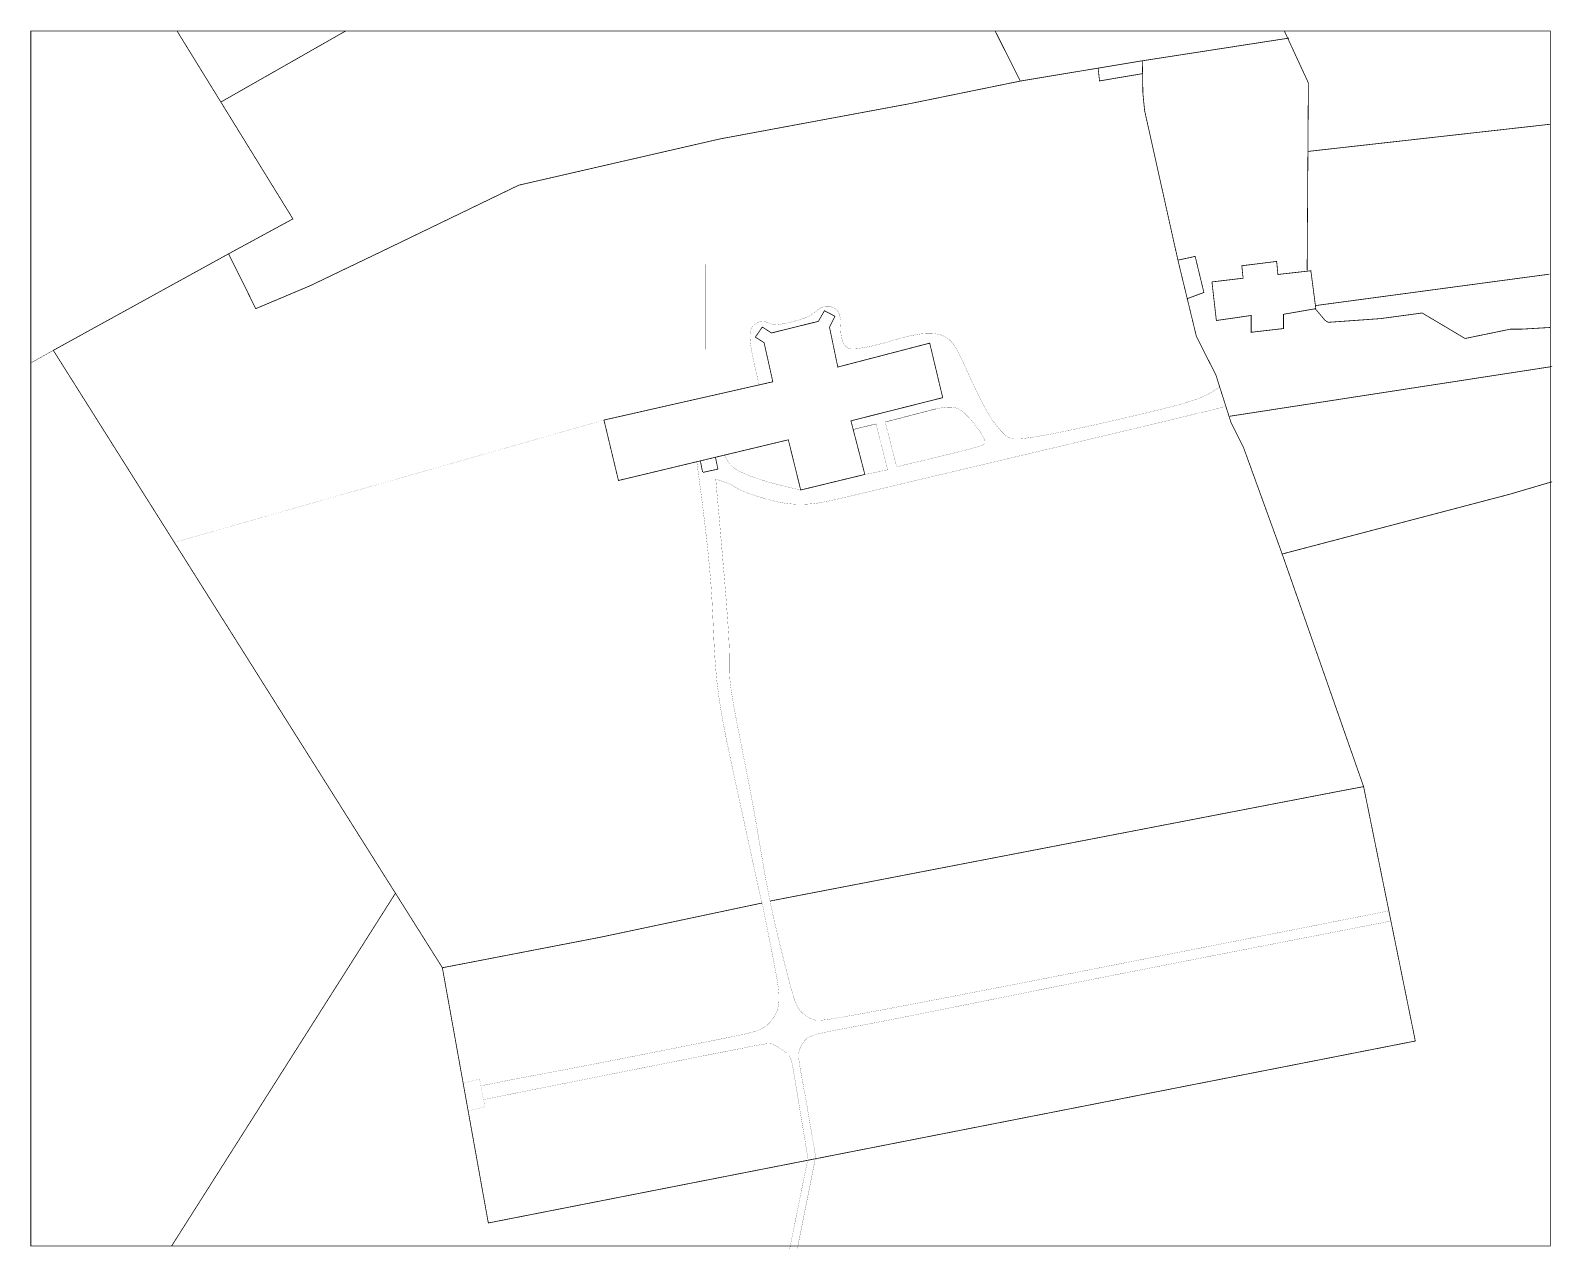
# Model space of a CAD drawing. Extents: x 0 to 200, y 0 to 160.
import ezdxf

# ---------------------------------------------------------------- set-up
doc = ezdxf.new("R2010")
doc.units = 0
for name, color, linetype in [('Boundary', 7, 'CONTINUOUS'), ('Church Outline', 7, 'CONTINUOUS'), ('Path', 7, 'CONTINUOUS')]:
    doc.layers.add(name, color=color, linetype=linetype)

# ---------------------------------------------------------------- blocks, each defined once
blk = doc.blocks.new('*C0')
at = {"layer": 'Path', "color": 7, "linetype": 'CONTINUOUS', "const_width": 0.02}
blk.add_lwpolyline([(95.86, 113.39), (95.8, 113.68), (95.73, 113.96), (95.66, 114.25), (95.6, 114.53), (95.53, 114.81), (95.47, 115.09), (95.41, 115.36), (95.34, 115.64), (95.28, 115.91), (95.23, 116.17), (95.17, 116.43), (95.12, 116.69), (95.06, 116.94), (95.01, 117.18), (94.97, 117.42), (94.92, 117.65), (94.88, 117.87), (94.84, 118.09), (94.78, 118.5), (94.75, 118.69), (94.73, 118.87), (94.71, 119.05), (94.69, 119.21), (94.68, 119.37), (94.67, 119.52), (94.67, 119.66), (94.67, 119.8), (94.67, 119.93), (94.67, 120.05), (94.68, 120.17), (94.69, 120.28), (94.71, 120.38), (94.73, 120.48), (94.75, 120.57), (94.78, 120.66), (94.8, 120.74), (94.84, 120.82), (94.91, 120.96), (94.95, 121.02), (94.99, 121.09), (95.04, 121.14), (95.09, 121.2), (95.14, 121.25), (95.19, 121.3), (95.24, 121.34), (95.3, 121.38), (95.35, 121.42), (95.41, 121.46), (95.47, 121.49), (95.52, 121.52), (95.58, 121.55), (95.64, 121.58), (95.69, 121.6), (95.75, 121.62), (95.8, 121.64), (95.86, 121.66), (95.96, 121.69), (96, 121.7), (96.05, 121.72), (96.09, 121.73), (96.13, 121.74), (96.18, 121.74), (96.22, 121.75), (96.25, 121.76), (96.29, 121.76), (96.33, 121.76), (96.37, 121.76), (96.4, 121.76), (96.44, 121.76), (96.47, 121.76), (96.51, 121.75), (96.55, 121.75), (96.59, 121.74), (96.62, 121.73), (96.66, 121.72), (96.75, 121.69), (96.79, 121.68), (96.84, 121.66), (96.88, 121.65), (96.93, 121.63), (96.98, 121.61), (97.03, 121.59), (97.08, 121.57), (97.13, 121.55), (97.19, 121.53), (97.24, 121.52), (97.3, 121.5), (97.35, 121.48), (97.41, 121.46), (97.47, 121.44), (97.52, 121.42), (97.58, 121.41), (97.64, 121.39), (97.7, 121.38), (97.82, 121.36), (97.88, 121.35), (97.94, 121.34), (98, 121.34), (98.06, 121.33), (98.12, 121.33), (98.18, 121.33), (98.24, 121.33), (98.31, 121.33), (98.37, 121.34), (98.44, 121.34), (98.51, 121.35), (98.58, 121.36), (98.66, 121.37), (98.73, 121.38), (98.81, 121.4), (98.89, 121.41), (98.98, 121.43), (99.07, 121.44), (99.25, 121.48), (99.35, 121.51), (99.45, 121.53), (99.56, 121.55), (99.66, 121.58), (99.77, 121.6), (99.89, 121.63), (100, 121.66), (100.11, 121.68), (100.23, 121.71), (100.34, 121.74), (100.46, 121.77), (100.57, 121.8), (100.69, 121.83), (100.8, 121.86), (100.92, 121.9), (101.03, 121.93), (101.14, 121.96), (101.25, 121.99), (101.45, 122.06), (101.55, 122.09), (101.64, 122.12), (101.74, 122.15), (101.83, 122.18), (101.91, 122.21), (102, 122.25), (102.08, 122.28), (102.16, 122.31), (102.23, 122.35), (102.31, 122.38), (102.38, 122.41), (102.45, 122.45), (102.52, 122.49), (102.59, 122.52), (102.65, 122.56), (102.72, 122.6), (102.78, 122.64), (102.84, 122.68), (102.97, 122.77), (103.03, 122.82), (103.09, 122.87), (103.15, 122.91), (103.2, 122.96), (103.26, 123.01), (103.32, 123.06), (103.38, 123.11), (103.45, 123.16), (103.51, 123.21), (103.57, 123.26), (103.63, 123.31), (103.7, 123.35), (103.76, 123.4), (103.83, 123.44), (103.9, 123.48), (103.97, 123.52), (104.04, 123.55), (104.12, 123.59), (104.28, 123.64), (104.36, 123.66), (104.45, 123.68), (104.53, 123.7), (104.62, 123.71), (104.71, 123.72), (104.81, 123.72), (104.9, 123.72), (104.99, 123.72), (105.08, 123.71), (105.17, 123.7), (105.26, 123.68), (105.35, 123.66), (105.44, 123.63), (105.53, 123.61), (105.61, 123.57), (105.69, 123.54), (105.77, 123.5), (105.85, 123.45), (105.98, 123.35), (106.05, 123.29), (106.11, 123.23), (106.16, 123.16), (106.21, 123.09), (106.26, 123.02), (106.3, 122.94), (106.34, 122.86), (106.38, 122.78), (106.41, 122.7), (106.44, 122.61), (106.47, 122.53), (106.49, 122.44), (106.51, 122.35), (106.53, 122.26), (106.55, 122.17), (106.56, 122.08), (106.57, 121.99), (106.59, 121.9), (106.6, 121.72), (106.61, 121.64), (106.61, 121.55), (106.61, 121.46), (106.61, 121.38), (106.62, 121.3), (106.62, 121.21), (106.62, 121.13), (106.61, 121.05), (106.61, 120.97), (106.61, 120.89), (106.61, 120.81), (106.61, 120.73), (106.61, 120.65), (106.61, 120.57), (106.61, 120.49), (106.62, 120.4), (106.62, 120.32), (106.63, 120.24), (106.64, 120.08), (106.65, 119.99), (106.66, 119.91), (106.68, 119.82), (106.69, 119.74), (106.71, 119.66), (106.73, 119.57), (106.75, 119.49), (106.77, 119.41), (106.79, 119.32), (106.82, 119.24), (106.85, 119.17), (106.88, 119.09), (106.91, 119.01), (106.94, 118.94), (106.97, 118.87), (107.01, 118.8), (107.05, 118.74), (107.08, 118.68), (107.17, 118.56), (107.21, 118.51), (107.25, 118.46), (107.3, 118.42), (107.35, 118.38), (107.4, 118.34), (107.46, 118.31), (107.51, 118.28), (107.58, 118.25), (107.64, 118.23), (107.71, 118.21), (107.78, 118.19), (107.86, 118.18), (107.94, 118.17), (108.03, 118.16), (108.12, 118.16), (108.21, 118.16), (108.32, 118.16), (108.42, 118.16), (108.66, 118.18), (108.79, 118.19), (108.92, 118.2), (109.06, 118.22), (109.21, 118.24), (109.36, 118.26), (109.52, 118.29), (109.68, 118.31), (109.85, 118.34), (110.02, 118.37), (110.19, 118.41), (110.37, 118.44), (110.56, 118.48), (110.75, 118.52), (110.94, 118.57), (111.13, 118.61), (111.33, 118.66), (111.53, 118.71), (111.73, 118.76), (112.14, 118.87), (112.35, 118.92), (112.56, 118.98), (112.77, 119.04), (112.99, 119.1), (113.2, 119.16), (113.41, 119.23), (113.63, 119.29), (113.85, 119.35), (114.06, 119.41), (114.28, 119.48), (114.5, 119.54), (114.72, 119.6), (114.94, 119.65), (115.16, 119.71), (115.38, 119.77), (115.6, 119.82), (115.82, 119.87), (116.04, 119.91), (116.48, 120), (116.69, 120.03), (116.91, 120.06), (117.13, 120.09), (117.34, 120.12), (117.55, 120.13), (117.76, 120.15), (117.97, 120.16), (118.17, 120.16), (118.38, 120.16), (118.58, 120.16), (118.77, 120.14), (118.96, 120.13), (119.15, 120.1), (119.33, 120.07), (119.51, 120.04), (119.68, 119.99), (119.85, 119.94), (120.01, 119.89), (120.31, 119.75), (120.45, 119.68), (120.59, 119.59), (120.72, 119.5), (120.84, 119.4), (120.96, 119.3), (121.08, 119.18), (121.19, 119.07), (121.29, 118.95), (121.39, 118.82), (121.49, 118.69), (121.58, 118.55), (121.68, 118.41), (121.76, 118.26), (121.85, 118.12), (121.94, 117.96), (122.02, 117.81), (122.1, 117.65), (122.18, 117.49), (122.34, 117.16), (122.42, 116.99), (122.5, 116.82), (122.58, 116.65), (122.67, 116.48), (122.75, 116.31), (122.83, 116.13), (122.91, 115.95), (122.99, 115.78), (123.08, 115.6), (123.16, 115.42), (123.24, 115.23), (123.32, 115.05), (123.41, 114.87), (123.49, 114.69), (123.58, 114.5), (123.66, 114.32), (123.75, 114.13), (123.83, 113.94), (124.01, 113.57), (124.09, 113.38), (124.18, 113.2), (124.27, 113.01), (124.36, 112.82), (124.45, 112.64), (124.54, 112.45), (124.63, 112.27), (124.72, 112.08), (124.81, 111.9), (124.89, 111.72), (124.98, 111.55), (125.07, 111.37), (125.16, 111.2), (125.25, 111.03), (125.34, 110.86), (125.42, 110.69), (125.51, 110.53), (125.6, 110.37), (125.77, 110.07), (125.85, 109.92), (125.93, 109.78), (126.01, 109.64), (126.1, 109.51), (126.18, 109.38), (126.26, 109.25), (126.33, 109.13), (126.41, 109.01), (126.49, 108.89), (126.56, 108.78), (126.64, 108.67), (126.71, 108.57), (126.78, 108.47), (126.86, 108.37), (126.93, 108.27), (127, 108.18), (127.06, 108.09), (127.13, 108), (127.26, 107.83), (127.32, 107.76), (127.39, 107.68), (127.45, 107.61), (127.51, 107.53), (127.57, 107.46), (127.62, 107.4), (127.68, 107.33), (127.74, 107.27), (127.8, 107.21), (127.86, 107.15), (127.92, 107.09), (127.97, 107.04), (128.03, 106.98), (128.09, 106.93), (128.15, 106.88), (128.21, 106.83), (128.27, 106.78), (128.33, 106.73), (128.46, 106.63), (128.53, 106.59), (128.59, 106.54), (128.67, 106.5), (128.75, 106.46), (128.84, 106.42), (128.95, 106.39), (129.06, 106.36), (129.2, 106.34), (129.35, 106.32), (129.52, 106.31), (129.71, 106.3), (129.93, 106.3), (130.18, 106.31), (130.45, 106.33), (130.75, 106.36), (131.09, 106.39), (131.45, 106.44), (131.86, 106.5), (132.79, 106.65), (133.32, 106.74), (133.89, 106.84), (134.49, 106.96), (135.12, 107.09), (135.78, 107.22), (136.47, 107.36), (137.18, 107.51), (137.9, 107.66), (138.63, 107.82), (139.38, 107.99), (140.13, 108.15), (140.88, 108.32), (141.63, 108.49), (142.37, 108.66), (143.1, 108.83), (143.82, 108.99), (144.52, 109.16), (145.2, 109.32), (146.48, 109.62), (147.07, 109.76), (147.64, 109.9), (148.17, 110.03), (148.67, 110.15), (149.15, 110.27), (149.6, 110.39), (150.02, 110.49), (150.42, 110.6), (150.8, 110.7), (151.15, 110.8), (151.49, 110.89), (151.8, 110.98), (152.1, 111.07), (152.38, 111.15), (152.64, 111.23), (152.89, 111.31), (153.12, 111.39), (153.34, 111.47), (153.75, 111.62), (153.94, 111.7), (154.13, 111.77), (154.3, 111.85), (154.47, 111.93), (154.63, 112), (154.78, 112.08), (154.93, 112.15), (155.07, 112.23), (155.2, 112.3), (155.33, 112.38), (155.46, 112.45), (155.58, 112.53), (155.7, 112.6), (155.82, 112.68), (155.93, 112.75), (156.04, 112.83), (156.15, 112.9), (156.26, 112.98), (156.47, 113.13)], dxfattribs=at)
blk = doc.blocks.new('*C1')
at = {"layer": 'Path', "color": 7, "linetype": 'CONTINUOUS', "const_width": 0.02}
blk.add_lwpolyline([(157.24, 110.54), (157.07, 110.5), (156.9, 110.46), (156.73, 110.41), (156.56, 110.37), (156.38, 110.33), (156.2, 110.28), (156, 110.23), (155.8, 110.18), (155.59, 110.13), (155.36, 110.07), (155.13, 110.02), (154.88, 109.95), (154.61, 109.89), (154.33, 109.82), (154.03, 109.75), (153.71, 109.67), (153.37, 109.59), (153.01, 109.5), (152.21, 109.3), (151.78, 109.2), (151.32, 109.09), (150.83, 108.97), (150.31, 108.85), (149.76, 108.71), (149.19, 108.57), (148.57, 108.43), (147.93, 108.27), (147.25, 108.11), (146.54, 107.94), (145.79, 107.76), (145, 107.57), (144.17, 107.37), (143.3, 107.17), (142.39, 106.95), (141.44, 106.72), (140.44, 106.49), (139.4, 106.24), (137.19, 105.71), (136.01, 105.43), (134.79, 105.14), (133.53, 104.84), (132.24, 104.54), (130.93, 104.23), (129.6, 103.91), (128.26, 103.59), (126.91, 103.27), (125.56, 102.95), (124.22, 102.63), (122.88, 102.32), (121.57, 102.01), (120.28, 101.7), (119.01, 101.4), (117.78, 101.11), (116.6, 100.83), (115.45, 100.56), (114.37, 100.3), (112.37, 99.82), (111.47, 99.61), (110.64, 99.41), (109.88, 99.23), (109.17, 99.06), (108.52, 98.9), (107.92, 98.76), (107.38, 98.63), (106.88, 98.52), (106.42, 98.41), (106, 98.31), (105.62, 98.23), (105.27, 98.15), (104.95, 98.08), (104.65, 98.02), (104.38, 97.97), (104.12, 97.92), (103.88, 97.88), (103.65, 97.84), (103.22, 97.78), (103.01, 97.76), (102.8, 97.74), (102.59, 97.72), (102.38, 97.7), (102.17, 97.69), (101.96, 97.68), (101.76, 97.67), (101.56, 97.66), (101.35, 97.66), (101.15, 97.66), (100.95, 97.67), (100.76, 97.67), (100.56, 97.68), (100.36, 97.7), (100.17, 97.71), (99.98, 97.73), (99.78, 97.75), (99.59, 97.77), (99.21, 97.82), (99.02, 97.85), (98.84, 97.88), (98.65, 97.92), (98.47, 97.95), (98.29, 97.99), (98.11, 98.03), (97.93, 98.07), (97.75, 98.12), (97.57, 98.16), (97.4, 98.2), (97.23, 98.25), (97.06, 98.3), (96.89, 98.34), (96.73, 98.39), (96.57, 98.44), (96.41, 98.48), (96.26, 98.53), (96.1, 98.58), (95.81, 98.67), (95.66, 98.71), (95.53, 98.76), (95.39, 98.8), (95.26, 98.84), (95.13, 98.89), (95, 98.93), (94.88, 98.97), (94.76, 99.01), (94.64, 99.05), (94.52, 99.09), (94.41, 99.13), (94.31, 99.17), (94.2, 99.21), (94.1, 99.25), (94, 99.29), (93.9, 99.33), (93.81, 99.37), (93.72, 99.41), (93.54, 99.49), (93.46, 99.53), (93.38, 99.57), (93.3, 99.61), (93.22, 99.65), (93.15, 99.69), (93.08, 99.73), (93, 99.77), (92.93, 99.81), (92.86, 99.85), (92.79, 99.89), (92.72, 99.94), (92.65, 99.98), (92.58, 100.02), (92.51, 100.06), (92.44, 100.1), (92.37, 100.14), (92.29, 100.18), (92.22, 100.22), (92.06, 100.29), (91.98, 100.33), (91.9, 100.37), (91.81, 100.4), (91.72, 100.44), (91.64, 100.48), (91.54, 100.51), (91.45, 100.55), (91.36, 100.58), (91.26, 100.61), (91.17, 100.65), (91.07, 100.68), (90.97, 100.71), (90.87, 100.75), (90.77, 100.78), (90.67, 100.81), (90.57, 100.85), (90.47, 100.88), (90.36, 100.91), (90.16, 100.98)], dxfattribs=at)
blk = doc.blocks.new('*C2')
at = {"layer": 'Path', "color": 7, "linetype": 'CONTINUOUS', "const_width": 0.02}
blk.add_lwpolyline([(119.2, 110.25), (119.32, 110.27), (119.45, 110.29), (119.58, 110.31), (119.7, 110.34), (119.83, 110.36), (119.96, 110.37), (120.08, 110.39), (120.2, 110.41), (120.33, 110.42), (120.45, 110.44), (120.57, 110.45), (120.69, 110.45), (120.81, 110.46), (120.92, 110.46), (121.04, 110.46), (121.15, 110.45), (121.26, 110.45), (121.37, 110.43), (121.58, 110.4), (121.68, 110.37), (121.78, 110.34), (121.88, 110.31), (121.98, 110.27), (122.07, 110.23), (122.17, 110.18), (122.26, 110.14), (122.35, 110.08), (122.44, 110.03), (122.52, 109.97), (122.61, 109.9), (122.69, 109.84), (122.78, 109.77), (122.86, 109.7), (122.94, 109.62), (123.03, 109.55), (123.11, 109.47), (123.19, 109.39), (123.35, 109.22), (123.43, 109.13), (123.52, 109.04), (123.6, 108.95), (123.68, 108.86), (123.76, 108.77), (123.84, 108.67), (123.92, 108.58), (124, 108.48), (124.08, 108.39), (124.16, 108.29), (124.23, 108.19), (124.31, 108.1), (124.38, 108), (124.46, 107.9), (124.53, 107.81), (124.6, 107.71), (124.67, 107.62), (124.74, 107.52), (124.87, 107.34), (124.93, 107.25), (124.99, 107.16), (125.04, 107.08), (125.1, 106.99), (125.15, 106.91), (125.2, 106.83), (125.25, 106.75), (125.3, 106.67), (125.34, 106.59), (125.38, 106.52), (125.42, 106.45), (125.45, 106.38), (125.48, 106.31), (125.51, 106.25), (125.53, 106.18), (125.55, 106.12), (125.57, 106.06), (125.58, 106.01), (125.6, 105.9), (125.6, 105.86), (125.6, 105.81), (125.59, 105.77), (125.58, 105.72), (125.55, 105.68), (125.52, 105.64), (125.48, 105.6), (125.43, 105.57), (125.37, 105.53), (125.3, 105.49), (125.21, 105.45), (125.11, 105.4), (125, 105.36), (124.87, 105.31), (124.73, 105.27), (124.56, 105.22), (124.38, 105.16), (124.18, 105.11), (123.72, 104.98), (123.46, 104.91), (123.18, 104.84), (122.88, 104.76), (122.57, 104.68), (122.24, 104.6), (121.9, 104.52), (121.56, 104.43), (121.2, 104.34), (120.84, 104.26), (120.48, 104.17), (120.11, 104.08), (119.74, 103.99), (119.38, 103.9), (119.02, 103.82), (118.67, 103.73), (118.33, 103.65), (118, 103.57), (117.68, 103.49), (117.08, 103.35), (116.81, 103.29), (116.56, 103.23), (116.32, 103.17), (116.1, 103.12), (115.9, 103.07), (115.71, 103.02), (115.53, 102.98), (115.37, 102.94), (115.21, 102.9), (115.07, 102.87), (114.93, 102.84), (114.81, 102.81), (114.69, 102.78), (114.57, 102.75), (114.47, 102.72), (114.36, 102.7), (114.27, 102.67), (114.17, 102.65), (113.98, 102.61)], dxfattribs=at)
blk = doc.blocks.new('*C3')
at = {"layer": 'Path', "color": 7, "linetype": 'CONTINUOUS', "const_width": 0.02}
blk.add_lwpolyline([(101.34, 99.55), (101.13, 99.6), (100.92, 99.65), (100.7, 99.7), (100.49, 99.74), (100.28, 99.79), (100.06, 99.84), (99.85, 99.89), (99.64, 99.94), (99.43, 99.99), (99.22, 100.04), (99.02, 100.1), (98.81, 100.15), (98.6, 100.2), (98.4, 100.25), (98.2, 100.3), (98, 100.35), (97.8, 100.41), (97.6, 100.46), (97.21, 100.57), (97.02, 100.62), (96.83, 100.68), (96.64, 100.73), (96.46, 100.79), (96.28, 100.85), (96.1, 100.9), (95.92, 100.96), (95.75, 101.02), (95.58, 101.07), (95.41, 101.13), (95.25, 101.19), (95.09, 101.25), (94.93, 101.3), (94.78, 101.36), (94.63, 101.42), (94.49, 101.47), (94.35, 101.53), (94.21, 101.59), (93.95, 101.7), (93.82, 101.76), (93.7, 101.81), (93.59, 101.86), (93.47, 101.92), (93.37, 101.97), (93.26, 102.03), (93.16, 102.08), (93.07, 102.14), (92.97, 102.19), (92.89, 102.24), (92.8, 102.3), (92.72, 102.35), (92.64, 102.41), (92.56, 102.47), (92.49, 102.52), (92.42, 102.58), (92.35, 102.63), (92.29, 102.69), (92.16, 102.81), (92.11, 102.87), (92.05, 102.93), (92, 102.99), (91.95, 103.06), (91.9, 103.12), (91.85, 103.18), (91.8, 103.25), (91.76, 103.31), (91.72, 103.38), (91.68, 103.44), (91.64, 103.51), (91.6, 103.57), (91.56, 103.64), (91.52, 103.71), (91.48, 103.77), (91.45, 103.84), (91.41, 103.91), (91.38, 103.98), (91.31, 104.11)], dxfattribs=at)
blk = doc.blocks.new('*C4')
at = {"layer": 'Path', "color": 7, "linetype": 'CONTINUOUS', "const_width": 0.02}
blk.add_lwpolyline([(87.66, 103.31), (87.77, 102.48), (87.88, 101.65), (87.99, 100.82), (88.1, 100), (88.21, 99.17), (88.31, 98.35), (88.42, 97.53), (88.52, 96.72), (88.62, 95.91), (88.72, 95.1), (88.81, 94.3), (88.9, 93.51), (88.99, 92.72), (89.08, 91.94), (89.16, 91.17), (89.23, 90.41), (89.31, 89.65), (89.37, 88.91), (89.5, 87.44), (89.55, 86.73), (89.59, 86.02), (89.64, 85.33), (89.68, 84.64), (89.71, 83.96), (89.75, 83.3), (89.78, 82.63), (89.81, 81.98), (89.84, 81.33), (89.87, 80.69), (89.9, 80.06), (89.93, 79.43), (89.96, 78.8), (90, 78.18), (90.04, 77.56), (90.08, 76.95), (90.13, 76.34), (90.18, 75.73), (90.29, 74.51), (90.36, 73.9), (90.44, 73.3), (90.52, 72.69), (90.6, 72.08), (90.7, 71.47), (90.79, 70.85), (90.9, 70.23), (91.01, 69.61), (91.12, 68.98), (91.24, 68.35), (91.36, 67.71), (91.49, 67.06), (91.62, 66.41), (91.76, 65.74), (91.9, 65.07), (92.04, 64.39), (92.19, 63.69), (92.34, 62.99), (92.65, 61.55), (92.81, 60.8), (92.98, 60.05), (93.14, 59.28), (93.31, 58.51), (93.48, 57.72), (93.66, 56.92), (93.83, 56.11), (94.01, 55.3), (94.19, 54.47), (94.37, 53.64), (94.55, 52.81), (94.74, 51.96), (94.92, 51.11), (95.11, 50.26), (95.29, 49.4), (95.48, 48.54), (95.67, 47.68), (95.86, 46.81), (96.23, 45.08)], dxfattribs=at)
blk = doc.blocks.new('*C5')
at = {"layer": 'Path', "color": 7, "linetype": 'CONTINUOUS', "const_width": 0.02}
blk.add_lwpolyline([(178.71, 44.12), (176.62, 43.7), (174.53, 43.29), (172.45, 42.88), (170.37, 42.47), (168.29, 42.06), (166.22, 41.65), (164.16, 41.25), (162.1, 40.84), (160.06, 40.44), (158.02, 40.04), (156, 39.64), (153.99, 39.24), (151.99, 38.85), (150.01, 38.46), (148.05, 38.08), (146.11, 37.7), (144.18, 37.32), (142.27, 36.94), (138.53, 36.21), (136.69, 35.85), (134.88, 35.5), (133.1, 35.15), (131.35, 34.81), (129.63, 34.47), (127.95, 34.15), (126.31, 33.83), (124.71, 33.52), (123.16, 33.22), (121.66, 32.93), (120.21, 32.65), (118.8, 32.38), (117.46, 32.12), (116.17, 31.88), (114.95, 31.64), (113.78, 31.42), (112.69, 31.21), (111.66, 31.02), (109.82, 30.68), (109.01, 30.53), (108.28, 30.4), (107.61, 30.28), (107.01, 30.17), (106.47, 30.08), (105.99, 30), (105.57, 29.93), (105.19, 29.87), (104.86, 29.82), (104.57, 29.79), (104.32, 29.76), (104.1, 29.73), (103.92, 29.72), (103.76, 29.71), (103.63, 29.71), (103.51, 29.71), (103.41, 29.72), (103.32, 29.73), (103.17, 29.77), (103.09, 29.79), (103.02, 29.81), (102.95, 29.84), (102.87, 29.86), (102.8, 29.89), (102.73, 29.92), (102.66, 29.95), (102.58, 29.98), (102.51, 30.02), (102.44, 30.05), (102.37, 30.09), (102.3, 30.13), (102.24, 30.17), (102.17, 30.21), (102.1, 30.25), (102.04, 30.3), (101.97, 30.34), (101.91, 30.39), (101.78, 30.48), (101.72, 30.53), (101.66, 30.58), (101.6, 30.64), (101.54, 30.69), (101.48, 30.75), (101.43, 30.81), (101.37, 30.87), (101.31, 30.93), (101.26, 31), (101.2, 31.08), (101.15, 31.15), (101.09, 31.24), (101.04, 31.32), (100.99, 31.42), (100.93, 31.51), (100.88, 31.62), (100.83, 31.73), (100.77, 31.85), (100.66, 32.1), (100.61, 32.24), (100.55, 32.39), (100.5, 32.55), (100.44, 32.71), (100.39, 32.88), (100.33, 33.07), (100.27, 33.26), (100.21, 33.47), (100.15, 33.68), (100.08, 33.91), (100.02, 34.14), (99.95, 34.39), (99.88, 34.65), (99.81, 34.93), (99.73, 35.22), (99.65, 35.52), (99.57, 35.83), (99.49, 36.16), (99.31, 36.86), (99.21, 37.23), (99.12, 37.62), (99.01, 38.03), (98.91, 38.44), (98.8, 38.87), (98.69, 39.31), (98.58, 39.76), (98.47, 40.23), (98.36, 40.7), (98.24, 41.18), (98.13, 41.68), (98.01, 42.18), (97.89, 42.69), (97.78, 43.2), (97.66, 43.73), (97.55, 44.26), (97.43, 44.79), (97.32, 45.33), (97.1, 46.43), (96.99, 46.98), (96.89, 47.53), (96.78, 48.09), (96.68, 48.65), (96.58, 49.22), (96.48, 49.79), (96.38, 50.37), (96.28, 50.95), (96.18, 51.54), (96.07, 52.14), (95.97, 52.74), (95.87, 53.34), (95.76, 53.96), (95.66, 54.58), (95.55, 55.21), (95.44, 55.85), (95.33, 56.49), (95.21, 57.14), (94.97, 58.48), (94.84, 59.16), (94.71, 59.85), (94.58, 60.55), (94.44, 61.24), (94.31, 61.94), (94.17, 62.64), (94.04, 63.34), (93.9, 64.03), (93.76, 64.72), (93.63, 65.39), (93.5, 66.06), (93.37, 66.71), (93.24, 67.35), (93.12, 67.97), (93.01, 68.57), (92.89, 69.15), (92.79, 69.7), (92.69, 70.24), (92.51, 71.22), (92.43, 71.66), (92.36, 72.07), (92.3, 72.46), (92.24, 72.82), (92.19, 73.16), (92.15, 73.47), (92.11, 73.76), (92.08, 74.03), (92.05, 74.29), (92.03, 74.53), (92.01, 74.75), (92, 74.96), (91.98, 75.16), (91.98, 75.35), (91.97, 75.53), (91.97, 75.71), (91.96, 75.88), (91.96, 76.05), (91.96, 76.38), (91.97, 76.55), (91.97, 76.73), (91.97, 76.91), (91.97, 77.1), (91.97, 77.29), (91.96, 77.51), (91.96, 77.73), (91.96, 77.98), (91.95, 78.24), (91.94, 78.52), (91.93, 78.82), (91.92, 79.15), (91.9, 79.5), (91.88, 79.89), (91.86, 80.3), (91.84, 80.75), (91.81, 81.23), (91.77, 81.75), (91.69, 82.9), (91.64, 83.54), (91.59, 84.22), (91.54, 84.94), (91.48, 85.7), (91.41, 86.49), (91.35, 87.31), (91.28, 88.16), (91.2, 89.04), (91.12, 89.94), (91.05, 90.87), (90.96, 91.82), (90.88, 92.79), (90.79, 93.77), (90.71, 94.78), (90.62, 95.79), (90.53, 96.81), (90.44, 97.85), (90.34, 98.89), (90.16, 100.98)], dxfattribs=at)
blk = doc.blocks.new('*C6')
at = {"layer": 'Path', "color": 7, "linetype": 'CONTINUOUS', "const_width": 0.02}
blk.add_lwpolyline([(96.26, 45.19), (96.36, 44.69), (96.46, 44.19), (96.56, 43.69), (96.66, 43.19), (96.76, 42.7), (96.86, 42.21), (96.95, 41.73), (97.05, 41.25), (97.14, 40.77), (97.24, 40.31), (97.33, 39.85), (97.42, 39.4), (97.5, 38.96), (97.59, 38.53), (97.67, 38.11), (97.75, 37.7), (97.82, 37.31), (97.89, 36.93), (98.03, 36.21), (98.09, 35.87), (98.15, 35.55), (98.2, 35.24), (98.25, 34.95), (98.29, 34.67), (98.33, 34.4), (98.37, 34.15), (98.4, 33.9), (98.43, 33.66), (98.45, 33.44), (98.47, 33.22), (98.48, 33.01), (98.49, 32.81), (98.49, 32.62), (98.49, 32.43), (98.48, 32.24), (98.46, 32.07), (98.44, 31.89), (98.38, 31.55), (98.34, 31.39), (98.3, 31.22), (98.25, 31.06), (98.19, 30.9), (98.13, 30.75), (98.06, 30.59), (97.99, 30.44), (97.91, 30.3), (97.83, 30.15), (97.74, 30.01), (97.65, 29.88), (97.55, 29.74), (97.45, 29.62), (97.34, 29.49), (97.23, 29.37), (97.11, 29.26), (96.99, 29.15), (96.87, 29.04), (96.61, 28.85), (96.47, 28.76), (96.33, 28.68), (96.18, 28.6), (96.02, 28.52), (95.85, 28.45), (95.67, 28.38), (95.47, 28.31), (95.26, 28.24), (95.03, 28.18), (94.78, 28.11), (94.51, 28.04), (94.21, 27.97), (93.89, 27.89), (93.54, 27.81), (93.16, 27.73), (92.75, 27.65), (92.31, 27.56), (91.83, 27.46), (90.77, 27.25), (90.18, 27.13), (89.56, 27.01), (88.9, 26.87), (88.21, 26.74), (87.5, 26.59), (86.76, 26.45), (86.01, 26.3), (85.24, 26.14), (84.45, 25.99), (83.66, 25.83), (82.87, 25.67), (82.07, 25.52), (81.27, 25.36), (80.48, 25.2), (79.7, 25.05), (78.93, 24.9), (78.17, 24.75), (77.44, 24.6), (76.04, 24.33), (75.38, 24.2), (74.75, 24.08), (74.14, 23.96), (73.57, 23.85), (73.02, 23.74), (72.49, 23.64), (71.99, 23.54), (71.51, 23.45), (71.05, 23.36), (70.62, 23.28), (70.2, 23.2), (69.8, 23.13), (69.42, 23.06), (69.06, 22.99), (68.72, 22.92), (68.39, 22.86), (68.07, 22.8), (67.77, 22.75), (67.21, 22.64), (66.94, 22.59), (66.69, 22.54), (66.44, 22.5), (66.21, 22.45), (65.98, 22.41), (65.76, 22.37), (65.54, 22.33), (65.34, 22.29), (65.13, 22.25), (64.94, 22.21), (64.75, 22.18), (64.56, 22.14), (64.37, 22.11), (64.19, 22.07), (64.01, 22.04), (63.84, 22), (63.66, 21.97), (63.48, 21.93), (63.12, 21.86), (62.94, 21.83), (62.76, 21.79), (62.58, 21.76), (62.39, 21.72), (62.2, 21.68), (62.02, 21.64), (61.83, 21.6), (61.64, 21.57), (61.45, 21.53), (61.25, 21.49), (61.06, 21.45), (60.86, 21.41), (60.67, 21.37), (60.47, 21.33), (60.28, 21.29), (60.08, 21.25), (59.88, 21.21), (59.69, 21.17), (59.29, 21.09)], dxfattribs=at)
blk = doc.blocks.new('*C7')
at = {"layer": 'Path', "color": 7, "linetype": 'CONTINUOUS', "const_width": 0.02}
blk.add_lwpolyline([(59.5, 19.26), (60.89, 19.54), (62.29, 19.82), (63.68, 20.1), (65.06, 20.37), (66.43, 20.65), (67.8, 20.92), (69.14, 21.19), (70.48, 21.45), (71.79, 21.71), (73.08, 21.97), (74.35, 22.22), (75.59, 22.47), (76.81, 22.71), (77.99, 22.95), (79.15, 23.18), (80.26, 23.4), (81.35, 23.62), (82.39, 23.82), (84.34, 24.21), (85.25, 24.39), (86.11, 24.56), (86.93, 24.72), (87.71, 24.88), (88.44, 25.02), (89.14, 25.16), (89.79, 25.29), (90.41, 25.41), (90.99, 25.52), (91.54, 25.63), (92.05, 25.73), (92.53, 25.83), (92.98, 25.91), (93.4, 26), (93.79, 26.07), (94.15, 26.14), (94.48, 26.21), (94.79, 26.27), (95.34, 26.37), (95.59, 26.42), (95.81, 26.46), (96.01, 26.5), (96.2, 26.53), (96.37, 26.56), (96.53, 26.58), (96.67, 26.6), (96.8, 26.62), (96.91, 26.63), (97.02, 26.64), (97.12, 26.64), (97.22, 26.64), (97.3, 26.63), (97.38, 26.62), (97.46, 26.61), (97.54, 26.59), (97.61, 26.57), (97.69, 26.54), (97.84, 26.47), (97.92, 26.43), (98.01, 26.39), (98.1, 26.34), (98.19, 26.29), (98.29, 26.23), (98.38, 26.18), (98.48, 26.12), (98.58, 26.06), (98.68, 25.99), (98.77, 25.93), (98.87, 25.86), (98.97, 25.79), (99.06, 25.73), (99.15, 25.66), (99.24, 25.59), (99.33, 25.52), (99.41, 25.45), (99.49, 25.39), (99.63, 25.26), (99.69, 25.19), (99.75, 25.13), (99.81, 25.07), (99.86, 25), (99.9, 24.93), (99.94, 24.85), (99.98, 24.77), (100.02, 24.67), (100.06, 24.56), (100.1, 24.45), (100.13, 24.31), (100.17, 24.17), (100.21, 24), (100.24, 23.81), (100.28, 23.61), (100.33, 23.38), (100.37, 23.13), (100.42, 22.85), (100.53, 22.22), (100.59, 21.86), (100.65, 21.47), (100.72, 21.05), (100.79, 20.61), (100.87, 20.14), (100.95, 19.65), (101.04, 19.14), (101.12, 18.61), (101.21, 18.06), (101.31, 17.49), (101.4, 16.91), (101.5, 16.32), (101.6, 15.72), (101.7, 15.1), (101.8, 14.47), (101.91, 13.84), (102.01, 13.2), (102.12, 12.56), (102.33, 11.26)], dxfattribs=at)
blk = doc.blocks.new('*C8')
at = {"layer": 'Path', "color": 7, "linetype": 'CONTINUOUS', "const_width": 0.02}
blk.add_lwpolyline([(102.23, 11.21), (99.9, -0.33)], dxfattribs=at)
blk = doc.blocks.new('*C9')
at = {"layer": 'Path', "color": 7, "linetype": 'CONTINUOUS', "const_width": 0.02}
blk.add_lwpolyline([(179.07, 42.79), (176.89, 42.37), (174.71, 41.95), (172.54, 41.52), (170.37, 41.1), (168.22, 40.68), (166.07, 40.27), (163.94, 39.85), (161.83, 39.44), (159.74, 39.03), (157.66, 38.63), (155.61, 38.23), (153.59, 37.83), (151.6, 37.44), (149.63, 37.05), (147.7, 36.68), (145.8, 36.3), (143.95, 35.94), (142.13, 35.58), (138.62, 34.89), (136.94, 34.55), (135.3, 34.23), (133.71, 33.91), (132.17, 33.6), (130.67, 33.3), (129.22, 33.01), (127.82, 32.73), (126.46, 32.45), (125.14, 32.19), (123.87, 31.93), (122.65, 31.69), (121.47, 31.45), (120.33, 31.22), (119.24, 31), (118.19, 30.79), (117.19, 30.59), (116.22, 30.4), (115.31, 30.21), (113.6, 29.88), (112.8, 29.72), (112.05, 29.58), (111.34, 29.44), (110.67, 29.31), (110.04, 29.19), (109.44, 29.08), (108.87, 28.97), (108.34, 28.87), (107.84, 28.78), (107.37, 28.69), (106.93, 28.61), (106.52, 28.53), (106.14, 28.46), (105.78, 28.39), (105.44, 28.32), (105.13, 28.26), (104.84, 28.2), (104.57, 28.14), (104.09, 28.04), (103.87, 27.98), (103.67, 27.93), (103.49, 27.89), (103.32, 27.84), (103.16, 27.79), (103.01, 27.74), (102.88, 27.7), (102.76, 27.65), (102.65, 27.6), (102.54, 27.56), (102.45, 27.51), (102.37, 27.46), (102.29, 27.42), (102.22, 27.37), (102.15, 27.32), (102.09, 27.27), (102.03, 27.22), (101.98, 27.17), (101.88, 27.06), (101.83, 27.01), (101.78, 26.95), (101.74, 26.89), (101.69, 26.83), (101.65, 26.77), (101.61, 26.7), (101.56, 26.64), (101.52, 26.58), (101.49, 26.51), (101.45, 26.44), (101.41, 26.38), (101.38, 26.31), (101.35, 26.24), (101.31, 26.17), (101.28, 26.1), (101.26, 26.04), (101.23, 25.97), (101.21, 25.9), (101.16, 25.76), (101.15, 25.69), (101.13, 25.63), (101.11, 25.56), (101.1, 25.49), (101.09, 25.42), (101.08, 25.34), (101.08, 25.27), (101.07, 25.19), (101.07, 25.11), (101.07, 25.03), (101.07, 24.94), (101.07, 24.84), (101.08, 24.75), (101.09, 24.65), (101.1, 24.54), (101.11, 24.42), (101.13, 24.3), (101.14, 24.18), (101.19, 23.9), (101.21, 23.75), (101.24, 23.59), (101.26, 23.42), (101.29, 23.25), (101.33, 23.06), (101.36, 22.87), (101.4, 22.67), (101.44, 22.46), (101.48, 22.24), (101.52, 22.01), (101.56, 21.78), (101.61, 21.53), (101.66, 21.28), (101.7, 21.01), (101.75, 20.74), (101.81, 20.45), (101.86, 20.16), (101.92, 19.86), (102.03, 19.22), (102.09, 18.89), (102.15, 18.54), (102.21, 18.19), (102.27, 17.83), (102.34, 17.46), (102.4, 17.09), (102.47, 16.71), (102.53, 16.32), (102.6, 15.92), (102.67, 15.52), (102.74, 15.11), (102.81, 14.7), (102.88, 14.29), (102.95, 13.87), (103.02, 13.45), (103.09, 13.02), (103.16, 12.6), (103.23, 12.17), (103.37, 11.31)], dxfattribs=at)
blk = doc.blocks.new('*C10')
at = {"layer": 'Path', "color": 7, "linetype": 'CONTINUOUS', "const_width": 0.02}
blk.add_lwpolyline([(103.24, 11.38), (100.9, -0.32)], dxfattribs=at)

msp = doc.modelspace()

# ---------------------------------------------------------------- linework, layer by layer
at = {"layer": 'Boundary', "color": 7, "linetype": 'CONTINUOUS', "const_width": 0.1}
for points in [[(0, 0), (200, 0), (200, 160), (0, 160)], [(2.96, 117.94), (26.03, 130.65), (29.61, 123.43), (36.77, 126.45), (46.23, 130.99), (64.23, 139.69), (90.71, 145.78), (115.52, 150.39), (130.35, 153.42), (146.31, 156.07), (146.38, 151.75), (146.61, 149.49), (151, 129.78), (153.42, 119.79), (155.99, 114.69), (157.96, 108.49), (159.62, 105.16), (164.77, 90.96), (175.43, 60.5), (182.24, 26.99), (101.83, 11.2), (60.22, 3.03), (54.17, 36.65)], [(155.47, 126.95), (156.05, 121.87), (160.63, 122.53), (160.63, 120.32), (164.89, 120.81), (164.89, 122.69), (169.14, 123.43), (168.49, 128.42), (164.15, 127.93), (163.99, 129.65), (159.4, 129.08), (159.57, 127.44)]]:
    msp.add_lwpolyline(points, close=True, dxfattribs=at)
at = {"layer": 'Boundary', "color": 7, "linetype": 'CONTINUOUS'}
for points, const_width in [([(26.03, 130.65), (34.5, 135.25), (19.26, 159.97)], 0.1), ([(24.97, 150.61), (41.45, 160)], 0.1), ([(130.25, 153.37), (126.92, 160.02)], 0.1), ([(146.31, 156.07), (165.62, 159.06)], 0.1), ([(165, 160), (168.16, 153.16), (168, 128.48)], 0.1), ([(146.36, 154.38), (140.67, 153.42), (140.49, 155.12)], 0.1), ([(168.16, 144.14), (199.96, 147.71)], 0.1), ([(88.84, 111.8), (88.87, 145.41)], 0.01), ([(150.97, 129.81), (153.26, 130.31), (154.41, 125.56), (152.2, 124.74)], 0.1), ([(169.14, 123.84), (199.88, 127.97)], 0.1), ([(169.06, 123.43), (170.37, 121.87), (170.78, 121.63), (177.66, 122.12), (183.14, 122.86), (188.79, 119.5), (194.76, 120.73), (196.24, 120.73), (199.96, 120.95)], 0.1), ([(157.8, 109.26), (200.25, 115.81)], 0.1), ([(75.43, 108.76), (18.86, 92.64)], 0.01), ([(164.78, 91.14), (194.69, 99), (200.25, 100.64)], 0.1), ([(47.99, 46.44), (18.55, 0.03)], 0.1), ([(56.88, 21.44), (59.08, 21.98), (59.76, 18.32), (57.52, 17.78)], 0.01)]:
    msp.add_lwpolyline(points, dxfattribs=dict(at, const_width=const_width))
at = {"layer": 'Church Outline', "color": 7, "linetype": 'CONTINUOUS', "const_width": 0.1}
msp.add_lwpolyline([(95.37, 119.68), (96.28, 121.01), (97.49, 120.23), (103.67, 121.76), (104.46, 123.16), (105.85, 122.43), (105.13, 120.98), (106.22, 115.74), (118.32, 118.89), (120.03, 111.71), (107.95, 108.66), (109.78, 101.6), (101.34, 99.55), (99.71, 106.16), (77.35, 100.8), (75.44, 108.76), (97.67, 113.8), (96.52, 118.95)], close=True, dxfattribs=at)
for points in [[(88.13, 103.36), (88.42, 101.92)], [(90.44, 102.3), (88.48, 101.87)], [(90.12, 103.86), (90.44, 102.3)], [(175.43, 60.49), (171.9, 59.82), (97.29, 45.42)], [(96.24, 45.16), (75.09, 40.68), (54.13, 36.63)]]:
    msp.add_lwpolyline(points, dxfattribs=at)
at = {"layer": 'Path', "color": 7, "linetype": 'CONTINUOUS'}
for points, const_width in [([(2.96, 117.94), (0, 116.28)], 0.05), ([(112.46, 108.5), (119.2, 110.25)], 0.05), ([(111.25, 108.25), (108.28, 107.53)], 0.05), ([(112.78, 102.22), (111.26, 108.24)], 0.02), ([(113.97, 102.6), (112.47, 108.49)], 0.02), ([(112.77, 102.21), (109.7, 101.56)], 0.02)]:
    msp.add_lwpolyline(points, dxfattribs=dict(at, const_width=const_width))

# ---------------------------------------------------------------- block references
for name in ['*C0', '*C1', '*C2', '*C4', '*C3', '*C5', '*C6', '*C9', '*C7', '*C8', '*C10']:
    msp.add_blockref(name, (0, 0), dxfattribs=at)

doc.saveas('drawing.dxf')
